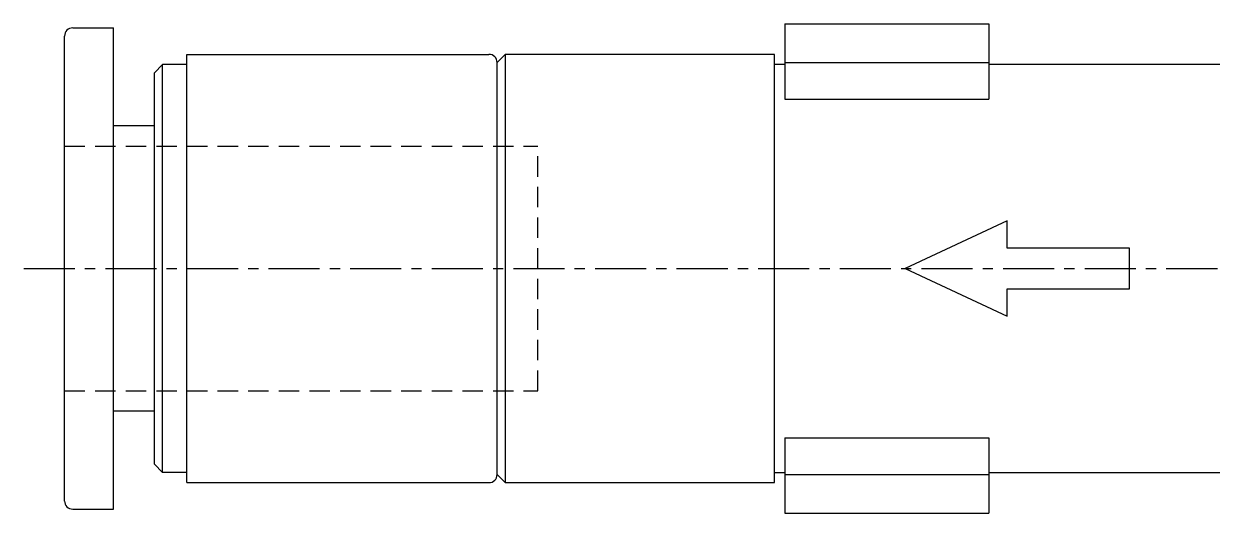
# Model space of a CAD drawing. Extents: x -4 to 102, y -14 to 59.
# Drawn here: x 17.37 to 46.49, y 47.48 to 59.48 of the extents above; entities that cross this region are included whole.
import ezdxf

# ---------------------------------------------------------------- set-up
doc = ezdxf.new("R2010")
doc.units = 0
doc.linetypes.add('CENTER', pattern=[2, 1.25, -0.25, 0.25, -0.25])
doc.linetypes.add('DASHED', pattern=[0.75, 0.5, -0.25])
doc.layers.get('0').update_dxf_attribs({"linetype": 'CONTINUOUS'})
doc.layers.add('CENTER', color=1, linetype='CENTER')

msp = doc.modelspace()

# ---------------------------------------------------------------- linework, layer by layer
at = {"color": 7, "linetype": 'CONTINUOUS'}
for p, q in [((36.018, 59.478), (36.018, 57.628)), ((36.018, 59.478), (41.018, 59.478)), ((41.018, 59.478), (41.018, 57.628)), ((18.368, 47.778), (18.368, 59.178)), ((18.568, 59.378), (19.568, 59.378)), ((19.568, 47.578), (19.568, 59.378)), ((21.368, 48.228), (21.368, 58.728)), ((21.368, 58.728), (28.768, 58.728)), ((29.168, 58.728), (28.968, 58.528)), ((35.768, 58.728), (29.168, 58.728)), ((29.168, 58.728), (29.168, 48.228)), ((35.768, 48.228), (35.768, 58.728)), ((20.768, 58.478), (20.568, 58.278)), ((20.568, 48.678), (20.568, 58.278)), ((21.368, 58.478), (20.768, 58.478)), ((20.768, 48.478), (20.768, 58.478)), ((28.968, 48.428), (28.968, 58.528)), ((28.968, 48.428), (28.968, 58.528)), ((36.018, 58.478), (35.768, 58.478)), ((36.018, 58.528), (41.018, 58.528)), ((47.018, 58.478), (41.018, 58.478)), ((36.018, 57.628), (41.018, 57.628)), ((20.568, 56.978), (19.568, 56.978)), ((41.468, 54.644), (38.968, 53.478)), ((41.468, 53.978), (41.468, 54.644)), ((44.468, 53.978), (41.468, 53.978)), ((44.468, 52.978), (44.468, 53.978)), ((38.968, 53.478), (41.468, 52.312)), ((41.468, 52.312), (41.468, 52.978)), ((41.468, 52.978), (44.468, 52.978)), ((20.568, 49.978), (19.568, 49.978)), ((36.018, 49.328), (41.018, 49.328)), ((36.018, 49.328), (36.018, 47.478)), ((41.018, 49.328), (41.018, 47.478)), ((20.768, 48.478), (20.568, 48.678)), ((21.368, 48.478), (20.768, 48.478)), ((28.968, 48.428), (29.168, 48.228)), ((35.768, 48.478), (36.018, 48.478)), ((36.018, 48.428), (41.018, 48.428)), ((41.018, 48.478), (47.018, 48.478)), ((21.368, 48.228), (28.768, 48.228)), ((29.168, 48.228), (35.768, 48.228)), ((18.568, 47.578), (19.568, 47.578)), ((36.018, 47.478), (41.018, 47.478))]:
    msp.add_line(p, q, dxfattribs=at)
at = {"color": 3, "linetype": 'DASHED'}
for p, q in [((18.368, 56.478), (29.968, 56.478)), ((29.968, 50.478), (29.968, 56.478)), ((18.368, 50.478), (29.968, 50.478))]:
    msp.add_line(p, q, dxfattribs=at)
at = {"color": 7, "linetype": 'CONTINUOUS'}
for centre, start, end in [((18.568, 59.178), 90, 180), ((28.768, 58.528), 0, 90), ((28.768, 48.428), 270, 0), ((18.568, 47.778), 180, 270)]:
    msp.add_arc(centre, 0.2, start, end, dxfattribs=at)
at = {"layer": 'CENTER', "color": 1, "linetype": 'CENTER'}
msp.add_line((17.368, 53.478), (72.668, 53.478), dxfattribs=at)

doc.saveas('drawing.dxf')
